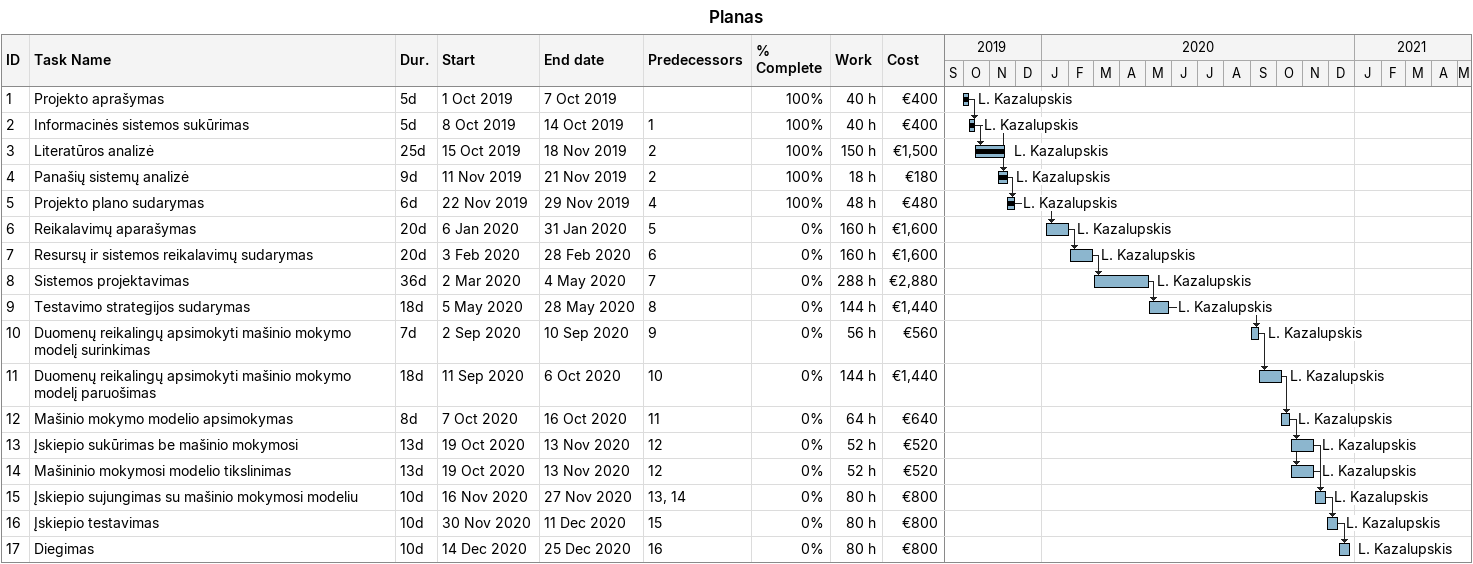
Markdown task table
Planas

| ID | Task | Duration | Start | Finish | Predecessors | Resources | % complete | Work (h) | Cost (€) |
|---|---|---|---|---|---|---|---|---|---|
| 1 | Projekto aprašymas | 5d | 2019-10-01 | 2019-10-07 |  | L. Kazalupskis | 100 | 40 | 400 |
| 2 | Informacinės sistemos sukūrimas | 5d | 2019-10-08 | 2019-10-14 | 1 | L. Kazalupskis | 100 | 40 | 400 |
| 3 | Literatūros analizė | 25d | 2019-10-15 | 2019-11-18 | 2 | L. Kazalupskis | 100 | 150 | 1500 |
| 4 | Panašių sistemų analizė | 9d | 2019-11-11 | 2019-11-21 | 2 | L. Kazalupskis | 100 | 18 | 180 |
| 5 | Projekto plano sudarymas | 6d | 2019-11-22 | 2019-11-29 | 4 | L. Kazalupskis | 100 | 48 | 480 |
| 6 | Reikalavimų aparašymas | 20d | 2020-01-06 | 2020-01-31 | 5 | L. Kazalupskis | 0 | 160 | 1600 |
| 7 | Resursų ir sistemos reikalavimų sudarymas | 20d | 2020-02-03 | 2020-02-28 | 6 | L. Kazalupskis | 0 | 160 | 1600 |
| 8 | Sistemos projektavimas | 36d | 2020-03-02 | 2020-05-04 | 7 | L. Kazalupskis | 0 | 288 | 2880 |
| 9 | Testavimo strategijos sudarymas | 18d | 2020-05-05 | 2020-05-28 | 8 | L. Kazalupskis | 0 | 144 | 1440 |
| 10 | Duomenų reikalingų apsimokyti mašinio mokymo modelį surinkimas | 7d | 2020-09-02 | 2020-09-10 | 9 | L. Kazalupskis | 0 | 56 | 560 |
| 11 | Duomenų reikalingų apsimokyti mašinio mokymo modelį paruošimas | 18d | 2020-09-11 | 2020-10-06 | 10 | L. Kazalupskis | 0 | 144 | 1440 |
| 12 | Mašinio mokymo modelio apsimokymas | 8d | 2020-10-07 | 2020-10-16 | 11 | L. Kazalupskis | 0 | 64 | 640 |
| 13 | Įskiepio sukūrimas be mašinio mokymosi | 13d | 2020-10-19 | 2020-11-13 | 12 | L. Kazalupskis | 0 | 52 | 520 |
| 14 | Mašininio mokymosi modelio tikslinimas | 13d | 2020-10-19 | 2020-11-13 | 12 | L. Kazalupskis | 0 | 52 | 520 |
| 15 | Įskiepio sujungimas su mašinio mokymosi modeliu | 10d | 2020-11-16 | 2020-11-27 | 13, 14 | L. Kazalupskis | 0 | 80 | 800 |
| 16 | Įskiepio testavimas | 10d | 2020-11-30 | 2020-12-11 | 15 | L. Kazalupskis | 0 | 80 | 800 |
| 17 | Diegimas | 10d | 2020-12-14 | 2020-12-25 | 16 | L. Kazalupskis | 0 | 80 | 800 |
